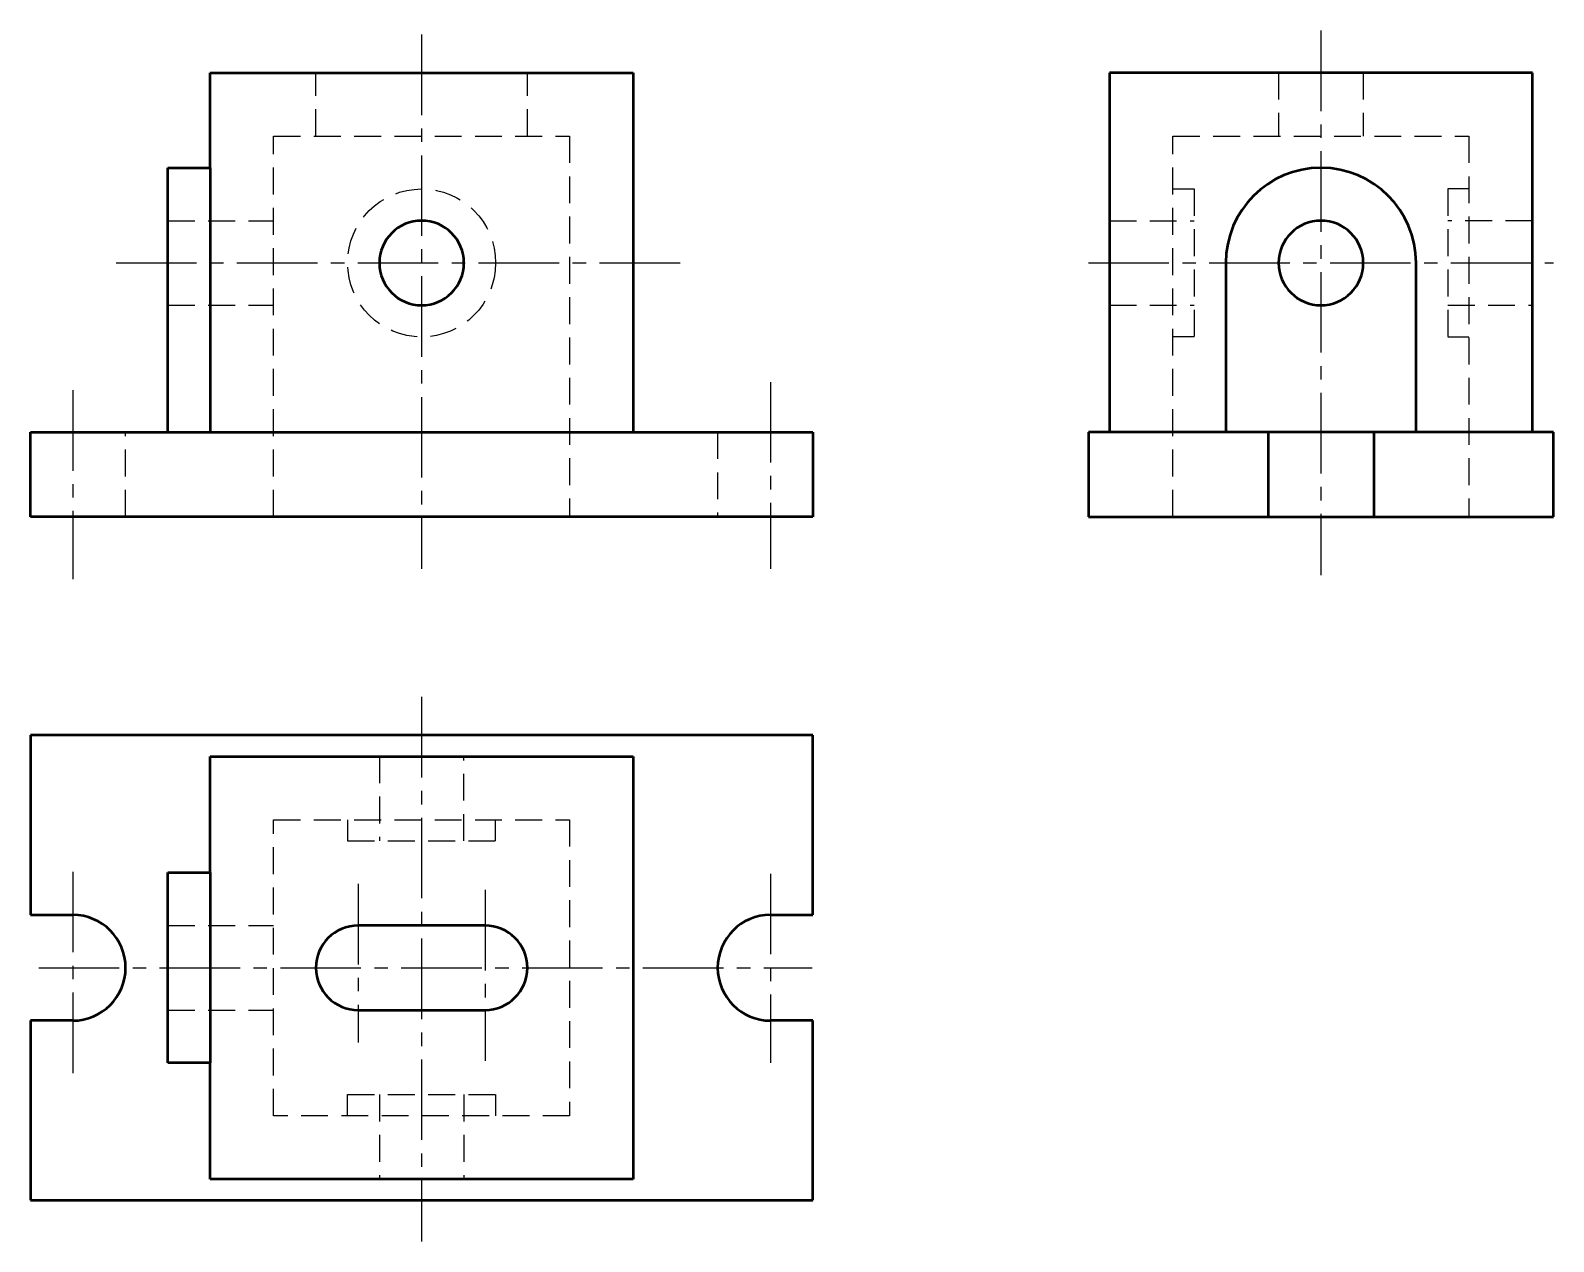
# Model space of a CAD drawing. Extents: x 20 to 92, y 18.1 to 75.3.
import ezdxf

# ---------------------------------------------------------------- set-up
doc = ezdxf.new("R2010")
doc.units = 0
doc.linetypes.add('CENTER2', pattern=[28.575, 19.05, -3.175, 3.175, -3.175])
doc.linetypes.add('HIDDEN', pattern=[9.525, 6.35, -3.175])
doc.layers.add('CENTER', color=7, linetype='CENTER2')
doc.layers.add('HIDEN', color=7, linetype='HIDDEN')
doc.layers.add('粗实线', color=7, linetype='CONTINUOUS', lineweight=50)

msp = doc.modelspace()

# ---------------------------------------------------------------- linework, layer by layer
at = {"layer": 'CENTER', "ltscale": 0.2}
for p, q in [((38.5, 75.141), (38.5, 49.863)), ((81.031, 75.333), (81.031, 49.574)), ((24.049, 64.336), (50.997, 64.336)), ((70.031, 64.336), (92.031, 64.336)), ((55, 58.705), (55, 49.863)), ((22, 58.321), (22, 49.382)), ((38.5, 43.809), (38.5, 18.051)), ((22, 35.543), (22, 25.932)), ((55, 35.447), (55, 26.509)), ((35.5, 34.967), (35.5, 27.47)), ((41.5, 34.678), (41.5, 26.605)), ((20.391, 31), (56.964, 31))]:
    msp.add_line(p, q, dxfattribs=at)
at = {"layer": 'HIDEN', "ltscale": 0.2}
for p, q in [((33.5, 70.336), (33.5, 73.336)), ((43.5, 70.336), (43.5, 73.336)), ((79.031, 73.336), (79.031, 70.336)), ((83.031, 73.336), (83.031, 70.336)), ((31.5, 52.336), (31.5, 70.336)), ((31.5, 70.336), (45.5, 70.336)), ((45.5, 70.336), (45.5, 52.336)), ((74.031, 52.336), (74.031, 70.336)), ((74.031, 70.336), (88.031, 70.336)), ((88.031, 70.336), (88.031, 52.336)), ((74.031, 67.836), (75.031, 67.836)), ((75.031, 67.836), (75.031, 60.836)), ((88.031, 67.836), (87.031, 67.836)), ((87.031, 67.836), (87.031, 60.836)), ((26.5, 66.336), (31.5, 66.336)), ((71.031, 66.336), (75.031, 66.336)), ((91.031, 66.336), (87.031, 66.336)), ((26.5, 62.336), (31.5, 62.336)), ((71.031, 62.336), (75.031, 62.336)), ((87.031, 62.336), (91.031, 62.336)), ((75.031, 60.836), (74.031, 60.836)), ((87.031, 60.836), (88.031, 60.836)), ((24.5, 52.336), (24.5, 56.336)), ((52.5, 56.336), (52.5, 52.336)), ((36.5, 41), (36.5, 37)), ((40.5, 37), (40.5, 41)), ((31.5, 38), (45.5, 38)), ((31.5, 24), (31.5, 38)), ((35, 38), (35, 37)), ((42, 37), (42, 38)), ((45.5, 38), (45.5, 24)), ((35, 37), (42, 37)), ((26.5, 33), (31.5, 33)), ((26.5, 29), (31.5, 29)), ((35, 24), (35, 25)), ((35, 25), (42, 25)), ((36.5, 25), (36.5, 21)), ((40.5, 25), (40.5, 21)), ((42, 25), (42, 24)), ((45.5, 24), (31.5, 24))]:
    msp.add_line(p, q, dxfattribs=at)
msp.add_circle((38.5, 64.336), 3.5, dxfattribs=at)
at = {"layer": '粗实线'}
for p, q in [((28.5, 68.836), (28.5, 73.336)), ((28.5, 73.336), (48.5, 73.336)), ((48.5, 73.336), (48.5, 56.336)), ((91.031, 73.336), (71.031, 73.336)), ((71.031, 73.336), (71.031, 56.336)), ((91.031, 56.336), (91.031, 73.336)), ((26.5, 56.336), (26.5, 68.836)), ((26.5, 68.836), (28.5, 68.836)), ((28.5, 68.836), (28.5, 56.336)), ((76.531, 64.336), (76.531, 56.336)), ((85.531, 56.336), (85.531, 64.336)), ((20, 52.336), (20, 56.336)), ((20, 56.336), (26.5, 56.336)), ((26.5, 56.336), (48.5, 56.336)), ((48.5, 56.336), (57, 56.336)), ((57, 56.336), (57, 52.336)), ((91.031, 56.336), (70.031, 56.336)), ((71.031, 56.336), (70.031, 56.336)), ((70.031, 56.336), (70.031, 52.336)), ((78.531, 56.336), (78.531, 52.336)), ((83.531, 56.336), (83.531, 52.336)), ((92.031, 56.336), (91.031, 56.336)), ((92.031, 52.336), (92.031, 56.336)), ((57, 52.336), (20, 52.336)), ((70.031, 52.336), (92.031, 52.336)), ((57, 42), (20, 42)), ((20, 42), (20, 33.5)), ((57, 33.5), (57, 42)), ((28.5, 35.5), (28.5, 41)), ((28.5, 41), (48.5, 41)), ((48.5, 41), (48.5, 21)), ((26.5, 26.5), (26.5, 35.5)), ((26.5, 35.5), (28.5, 35.5)), ((28.5, 35.5), (28.5, 26.5)), ((20, 33.5), (22, 33.5)), ((55, 33.5), (57, 33.5)), ((41.5, 33), (35.5, 33)), ((35.5, 29), (41.5, 29)), ((22, 28.5), (20, 28.5)), ((20, 28.5), (20, 20)), ((57, 28.5), (55, 28.5)), ((57, 20), (57, 28.5)), ((28.5, 26.5), (26.5, 26.5)), ((28.5, 21), (28.5, 26.5)), ((48.5, 21), (28.5, 21)), ((20, 20), (57, 20))]:
    msp.add_line(p, q, dxfattribs=at)
for centre, radius, start, end in [((81.031, 64.336), 4.5, 0, 180), ((38.5, 64.336), 2, 0, 180), ((81.031, 64.336), 2, 0, 180), ((38.5, 64.336), 2, 180, 0), ((81.031, 64.336), 2, 180, 0), ((22, 31), 2.5, 270, 90), ((55, 31), 2.5, 90, 270), ((35.5, 31), 2, 90, 270), ((41.5, 31), 2, 270, 90)]:
    msp.add_arc(centre, radius, start, end, dxfattribs=at)

doc.saveas('drawing.dxf')
